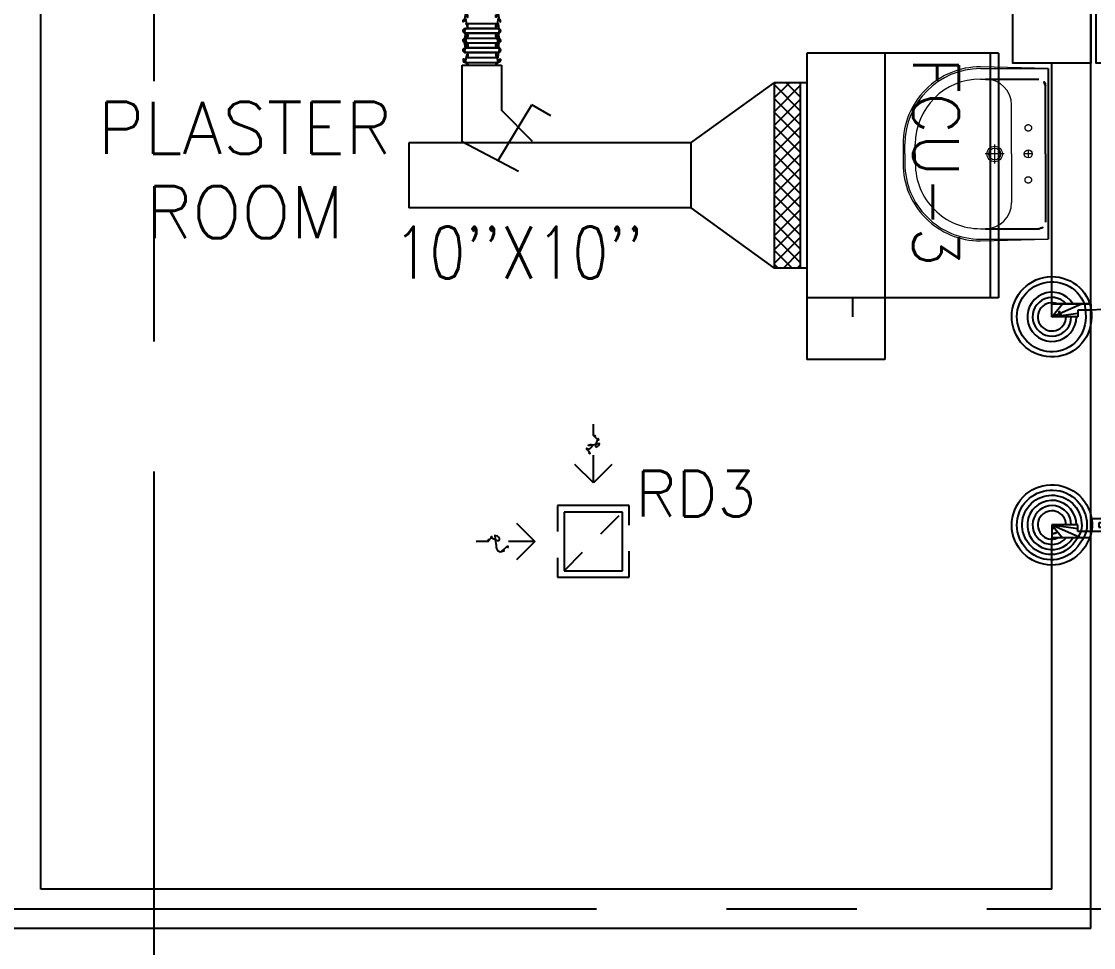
# Model space of a CAD drawing. Extents: x 417866230.2 to 417866327.8, y 43498045.5 to 43498135.4.
# Drawn here: x 417866270.087 to 417866274.207, y 43498103.773 to 43498107.332 of the extents above; entities that cross this region are included whole.
import ezdxf
from ezdxf.enums import TextEntityAlignment as Align

# ---------------------------------------------------------------- set-up
doc = ezdxf.new("R2010")
doc.units = 0
doc.header["$MEASUREMENT"] = 0
for name, pattern in [('CENTERX2', [4, 2.5, -0.5, 0.5, -0.5]), ('DASHED', [0.75, 0.5, -0.25]), ('HIDDEN', [0.375, 0.25, -0.125])]:
    doc.linetypes.add(name, pattern=pattern)
doc.layers.get('0').update_dxf_attribs({"linetype": 'CONTINUOUS'})
for name, color, linetype in [('AXES', 11, 'CENTERX2'), ('COL', 9, 'CONTINUOUS'), ('DOOR', 9, 'CONTINUOUS'), ('DUCT', 6, 'CONTINUOUS'), ('FCU', 6, 'CONTINUOUS'), ('FIX', 9, 'CONTINUOUS'), ('HAT', 12, 'CONTINUOUS'), ('M-AC-FLEX', 3, 'CONTINUOUS'), ('M-EGU.', 2, 'CONTINUOUS'), ('RM-NAME', 9, 'CONTINUOUS'), ('SCD', 2, 'CONTINUOUS'), ('WALL', 4, 'CONTINUOUS')]:
    doc.layers.add(name, color=color, linetype=linetype)
doc.styles.add('ROMANS', font='ROMANS.shx', dxfattribs={"width": 0.6})

# ---------------------------------------------------------------- blocks, each defined once
blk = doc.blocks.new('LAV-003')
at = {"layer": 'FIX', "linetype": 'ByBlock'}
blk.add_line((-327.5, -25), (327.5, -25), dxfattribs=at)
at = {"layer": 'FIX', "linetype": 'Continuous', "lineweight": 20}
for p, q in [((-327.5, -285), (-327.5, -25)), ((327.5, -285), (327.5, -25)), ((0, -165), (-187.5, -165)), ((0, -165), (187.5, -165)), ((-287.5, -285), (-287.5, -265)), ((287.5, -285), (287.5, -265)), ((0, -535), (-37.5, -535)), ((0, -535), (37.5, -535)), ((0, -575), (-37.5, -575)), ((0, -575), (37.5, -575))]:
    blk.add_line(p, q, dxfattribs=at)
at = {"layer": 'FIX', "linetype": 'ByBlock', "ltscale": 0.3}
for p, q in [((0, -35), (-262.5, -35)), ((0, -35), (262.5, -35)), ((-287.5, -265), (-287.5, -60)), ((287.5, -265), (287.5, -60))]:
    blk.add_line(p, q, dxfattribs=at)
at = {"layer": 'FIX', "lineweight": 20}
for p, q in [((-15.6, -100.9), (15.5, -100.9)), ((0, -85.4), (0, -116.5))]:
    blk.add_line(p, q, dxfattribs=at)
at = {"layer": 'FIX', "linetype": 'DASHED', "lineweight": 20, "ltscale": 0.04}
for p, q in [((0, -193.9), (0, -266.1)), ((-35.7, -230.5), (36.6, -230.5))]:
    blk.add_line(p, q, dxfattribs=at)
at = {"layer": 'FIX', "linetype": 'Continuous', "lineweight": 20}
blk.add_lwpolyline([(294.8, -25), (0, -25), (-327.5, -25), (-334.5, -285, 0.414214), (-37.5, -582), (0, -582), (37.5, -582, 0.414214), (334.5, -285), (327.5, -25), (0, -25)], format="xyb", dxfattribs=at)
at = {"layer": 'FIX', "linetype": 'HIDDEN', "lineweight": 20, "ltscale": 0.05}
for centre in [(-100, -100.9), (100, -100.9)]:
    blk.add_circle(centre, 12.4, dxfattribs=at)
at = {"layer": 'FIX', "lineweight": 20}
for centre, radius in [((0, -100.9), 15.5), ((0.5, -230), 29.5), ((0.5, -230), 22.5)]:
    blk.add_circle(centre, radius, dxfattribs=at)
at = {"layer": 'FIX', "linetype": 'ByBlock', "ltscale": 0.3}
for centre, start, end in [((-262.5, -60), 90, 180), ((262.5, -60), 0, 90)]:
    blk.add_arc(centre, 25, start, end, dxfattribs=at)
at = {"layer": 'FIX', "linetype": 'Continuous', "lineweight": 20}
for centre, radius, start, end in [((-187.5, -265), 100, 90, 180), ((187.5, -265), 100, 0, 90), ((-37.5, -285), 290, 180, 270), ((-37.5, -285), 250, 180, 270), ((37.5, -285), 290, 270, 0), ((37.5, -285), 250, 270, 0)]:
    blk.add_arc(centre, radius, start, end, dxfattribs=at)
blk = doc.blocks.new('RM1')
at = {"layer": 'RM-NAME', "style": 'ROMANS'}
for tag, p in [('ROOMNAME1', (0, 323.8)), ('ROOMNAME2', (0, 0))]:
    blk.add_attdef(tag, text='', height=200, dxfattribs=at).set_placement(p, align=Align.MIDDLE)
blk = doc.blocks.new('C11')
at = {"layer": 'HAT'}
h = blk.add_hatch(dxfattribs=at)
h.set_pattern_fill('ANSI31', color=256, scale=300, style=0)
h.set_pattern_definition([(45, (-383765.23, -62181), (-26.5165043, 26.5165043), [])])
h.paths.add_polyline_path([(-20, 350), (-20, 700), (-320, 700), (-320, 350)])
h.paths.add_polyline_path([(-320, 0), (-20, 0), (-20, 350), (-320, 350)])
h = blk.add_hatch(dxfattribs=at)
h.set_pattern_fill('ANSI31', color=256, scale=300, style=0)
h.set_pattern_definition([(45, (-383445.23, -62181), (-26.5165043, 26.5165043), [])])
h.paths.add_polyline_path([(300, 350), (300, 700), (0, 700), (0, 350)])
h.paths.add_polyline_path([(0, 0), (300, 0), (300, 350), (0, 350)])
at = {"layer": 'COL'}
for points in [[(-20, 700), (-20, 0), (-320, 0), (-320, 700)], [(300, 700), (300, 0), (0, 0), (0, 700)]]:
    blk.add_lwpolyline(points, close=True, dxfattribs=at)
blk = doc.blocks.new('DOOR90')
at = {"layer": 'DOOR', "color": 7, "linetype": 'ByBlock'}
for p, q in [((-150, 0), (0, 0)), ((-150, 0), (-150, -25)), ((0, -50), (-113.7, 0)), ((0, -50), (-40.1, 0)), ((0, -50), (0, 0)), ((-1000, -25), (-1050, -25)), ((-1050, -75), (-1050, -25)), ((-1050, -25), (-1050, -75)), ((-1000, -25), (-1000, -42)), ((-877.6, -17.8), (-967.6, -17.8)), ((-967.6, -25), (-967.6, -17.8)), ((-955, -8.8), (-890.2, -8.8)), ((-955, -17.8), (-955, -8.8)), ((-955, -17.8), (-890.2, -17.8)), ((-890.2, -17.8), (-890.2, -8.8)), ((-877.6, -25), (-877.6, -17.8)), ((-200, -25), (-150, -25)), ((-200, -42), (-200, -25)), ((-150, -25), (-100, -25)), ((-150, -75), (-150, -25)), ((-100, -25), (-100, -50)), ((0, -50), (-100, -36.6)), ((-1000, -75), (-1050, -75)), ((-1000, -42), (-1020, -42)), ((-1020, -42), (-1020, -58)), ((-1000, -58), (-1020, -58)), ((-1000, -58), (-1000, -75)), ((-967.6, -75), (-967.6, -82.2)), ((-877.6, -82.2), (-967.6, -82.2)), ((-955, -82.2), (-890.2, -82.2)), ((-955, -82.2), (-955, -91.2)), ((-890.2, -82.2), (-890.2, -91.2)), ((-877.6, -75), (-877.6, -82.2)), ((-180, -42), (-200, -42)), ((-200, -58), (-180, -58)), ((-200, -75), (-200, -58)), ((-150, -75), (-200, -75)), ((-180, -58), (-180, -42)), ((-100, -50), (0, -50)), ((-955, -91.2), (-890.2, -91.2)), ((0, -850), (-113.7, -900)), ((-100, -875), (-100, -850)), ((0, -850), (-100, -863.4)), ((-100, -850), (0, -850)), ((0, -850), (-40.1, -900)), ((0, -850), (0, -900)), ((-150, -875), (-100, -875)), ((-150, -900), (-150, -875)), ((-150, -900), (0, -900)), ((0, -900), (-150, -900))]:
    blk.add_line(p, q, dxfattribs=at)
at = {"layer": 'DOOR', "linetype": 'ByBlock'}
for p, q in [((-200, -25), (-1000, -25)), ((-200, -42), (-1000, -42)), ((-200, -58), (-1000, -58)), ((-1000, -75), (-200, -75))]:
    blk.add_line(p, q, dxfattribs=at)
at = {"layer": 'DOOR', "color": 7, "linetype": 'ByBlock'}
for centre in [(-922.6, 23.5), (-922.6, -123.5)]:
    blk.add_circle(centre, 32.4, dxfattribs=at)
for centre, radius, start, end in [((0, -50), 154.4, 161.1053, 166.2858), ((0, -50), 94.4, 148.0182, 180), ((0, -50), 134.4, 158.1598, 169.28), ((0, -50), 114.4, 154.0838, 167.3774), ((0, -50), 74.4, 137.7764, 180), ((0, -50), 54.4, 113.2074, 180), ((0, -50), 34.4, 90, 180), ((0, -50), 14.4, 90, 180), ((0, -850), 94.4, 180, 211.9818), ((0, -850), 74.4, 180, 222.2236), ((0, -850), 54.4, 180, 246.7926), ((0, -850), 34.4, 180, 270), ((0, -850), 14.4, 180, 270), ((0, -850), 154.4, 193.7142, 198.8947), ((0, -850), 134.4, 190.72, 201.8402)]:
    blk.add_arc(centre, radius, start, end, dxfattribs=at)
at = {"layer": 'DOOR', "linetype": 'HIDDEN', "ltscale": 0.5}
blk.add_arc((-222.2, -50), 828.2, 178.2701, 275.003, dxfattribs=at)
blk = doc.blocks.new('9RCD')
at = {"color": 2}
blk.add_line((0, 407), (0, 450), dxfattribs=at)
at = {"layer": 'M-EGU.'}
for p, q in [((0, 225), (0, 331.9)), ((0, 225), (-70.7, 295.7)), ((70.7, 295.7), (0, 225)), ((112.5, 112.5), (-112.5, 112.5)), ((-112.5, 112.5), (-112.5, -112.5)), ((112.5, -112.5), (112.5, 112.5)), ((-295.7, 70.7), (-225, 0)), ((-225, 0), (-326.1, 0)), ((-225, 0), (-295.7, -70.7)), ((-112.5, -112.5), (112.5, -112.5))]:
    blk.add_line(p, q, dxfattribs=at)
at = {"layer": 'M-EGU.', "linetype": 'HIDDEN'}
for p, q in [((137.5, 137.5), (-137.5, 137.5)), ((-137.5, 137.5), (-137.5, -137.5)), ((137.5, -137.5), (137.5, 137.5)), ((-112.5, -112.5), (112.5, 112.5)), ((-137.5, -137.5), (137.5, -137.5))]:
    blk.add_line(p, q, dxfattribs=at)
at = {"layer": 'M-EGU.', "color": 2}
blk.add_line((-405.7, 0), (-450, 0), dxfattribs=at)
blk.add_lwpolyline([(0, 407, -0.187862), (18.4, 395.6, -0.202645), (23.4, 376.1, -0.616915), (-1.7, 368, 0.668708), (-25.3, 358.4, 0.194285), (-18.2, 340.4, 0.186051), (0, 331.9)], format="xyb", dxfattribs=at)
at = {"layer": 'M-EGU.'}
blk.add_lwpolyline([(-405.7, 0, -0.1324), (-394.5, 16.1, -0.15664), (-379.1, 22.4, -0.736612), (-366.5, -9, 0.774232), (-352.6, -39.4, 0.203349), (-331.5, -25.7, 0.193808), (-326.1, 0)], format="xyb", dxfattribs=at)
blk = doc.blocks.new('*X118')
at = {"color": 0}
for p, q in [((23911.7, -1650.2), (23966, -1595.9)), ((23911.7, -1597.2), (23912.9, -1595.9)), ((23919, -1695.9), (24019, -1595.9)), ((24022.8, -1695.9), (23922.8, -1595.9)), ((23972, -1695.9), (24072, -1595.9)), ((24075.9, -1695.9), (23975.9, -1595.9)), ((24025.1, -1695.9), (24125.1, -1595.9)), ((24128.9, -1695.9), (24028.9, -1595.9)), ((24078.1, -1695.9), (24178.1, -1595.9)), ((24181.9, -1695.9), (24081.9, -1595.9)), ((24131.1, -1695.9), (24231.1, -1595.9)), ((24235, -1695.9), (24135, -1595.9)), ((24184.2, -1695.9), (24284.2, -1595.9)), ((24288, -1695.9), (24188, -1595.9)), ((24237.2, -1695.9), (24337.2, -1595.9)), ((24341, -1695.9), (24241, -1595.9)), ((24290.2, -1695.9), (24390.2, -1595.9)), ((24394.1, -1695.9), (24294.1, -1595.9)), ((24343.3, -1695.9), (24443.3, -1595.9)), ((24447.1, -1695.9), (24347.1, -1595.9)), ((24396.3, -1695.9), (24496.3, -1595.9)), ((24500.1, -1695.9), (24400.1, -1595.9)), ((24449.3, -1695.9), (24549.3, -1595.9)), ((24553.2, -1695.9), (24453.2, -1595.9)), ((24502.4, -1695.9), (24602.4, -1595.9)), ((24606.2, -1695.9), (24506.2, -1595.9)), ((24623.7, -1660.4), (24559.2, -1595.9)), ((24623.7, -1607.4), (24612.3, -1595.9)), ((23969.8, -1695.9), (23911.7, -1637.8)), ((24555.4, -1695.9), (24623.7, -1627.6)), ((24608.4, -1695.9), (24623.7, -1680.7)), ((23916.8, -1695.9), (23911.7, -1690.9))]:
    blk.add_line(p, q, dxfattribs=at)

msp = doc.modelspace()

# ---------------------------------------------------------------- linework, layer by layer
at = {"layer": 'AXES'}
for p, q in [((417866274.1969, 43498056.2378), (417866274.1969, 43498134.3745)), ((417866270.5969, 43498063.1021), (417866270.5969, 43498121.9221)), ((417866241.7969, 43498103.9221), (417866300.0369, 43498103.9221))]:
    msp.add_line(p, q, dxfattribs=at)
at = {"layer": 'DUCT'}
for p, q in [((417866271.7811, 43498106.871), (417866271.7811, 43498107.164)), ((417866271.7811, 43498107.164), (417866271.9311, 43498107.164)), ((417866271.9311, 43498107.164), (417866271.9311, 43498106.991)), ((417866272.659, 43498106.8655), (417866272.9799, 43498107.0965)), ((417866271.9195, 43498106.7979), (417866272.0488, 43498107.0115)), ((417866272.0511, 43498106.871), (417866271.9311, 43498106.991)), ((417866272.1209, 43498106.9699), (417866272.0488, 43498107.0115)), ((417866272.659, 43498106.8655), (417866271.5753, 43498106.8655)), ((417866271.5753, 43498106.8655), (417866271.5753, 43498106.6155)), ((417866271.7811, 43498106.871), (417866271.9971, 43498106.7569)), ((417866272.659, 43498106.8655), (417866272.659, 43498106.6155)), ((417866272.659, 43498106.6155), (417866271.5753, 43498106.6155)), ((417866272.659, 43498106.6155), (417866272.9799, 43498106.3845))]:
    msp.add_line(p, q, dxfattribs=at)
at = {"layer": 'FCU', "color": 6}
for p, q in [((417866273.1049, 43498107.2105), (417866273.1049, 43498106.2705)), ((417866273.8419, 43498107.2105), (417866273.1049, 43498107.2105)), ((417866273.4049, 43498107.2105), (417866273.4049, 43498106.2705)), ((417866273.8419, 43498107.2105), (417866273.8419, 43498106.2705)), ((417866273.8419, 43498106.2705), (417866273.1049, 43498106.2705))]:
    msp.add_line(p, q, dxfattribs=at)
at = {"layer": 'FCU', "color": 3}
for p, q in [((417866273.8099, 43498107.2105), (417866273.8099, 43498106.2705)), ((417866272.9799, 43498107.0965), (417866272.9799, 43498106.3845)), ((417866273.1049, 43498107.0965), (417866272.9799, 43498107.0965)), ((417866273.0799, 43498107.0965), (417866273.0799, 43498106.3845)), ((417866273.1049, 43498106.3845), (417866272.9799, 43498106.3845)), ((417866273.1049, 43498106.2705), (417866273.1049, 43498106.0325)), ((417866273.2799, 43498106.2705), (417866273.2799, 43498106.1971)), ((417866273.4049, 43498106.2705), (417866273.4049, 43498106.0325)), ((417866273.4049, 43498106.0325), (417866273.1049, 43498106.0325))]:
    msp.add_line(p, q, dxfattribs=at)
at = {"layer": 'M-AC-FLEX', "color": 11}
for p, q in [((417866271.7933, 43498107.3241), (417866271.9189, 43498107.3241)), ((417866271.7933, 43498107.3054), (417866271.9189, 43498107.3054)), ((417866271.9191, 43498107.3054), (417866271.7935, 43498107.3054)), ((417866271.7933, 43498107.2869), (417866271.9189, 43498107.2869)), ((417866271.7933, 43498107.2682), (417866271.9189, 43498107.2682)), ((417866271.7933, 43498107.2682), (417866271.9189, 43498107.2682)), ((417866271.7933, 43498107.2682), (417866271.9189, 43498107.2682)), ((417866271.7933, 43498107.2682), (417866271.9189, 43498107.2682)), ((417866271.7933, 43498107.2682), (417866271.9189, 43498107.2682)), ((417866271.9191, 43498107.2869), (417866271.7935, 43498107.2869)), ((417866271.7933, 43498107.2494), (417866271.9189, 43498107.2494)), ((417866271.7933, 43498107.2494), (417866271.9189, 43498107.2494)), ((417866271.7933, 43498107.2494), (417866271.9189, 43498107.2494)), ((417866271.7933, 43498107.2494), (417866271.9189, 43498107.2494)), ((417866271.7933, 43498107.2494), (417866271.9189, 43498107.2494)), ((417866271.7933, 43498107.2306), (417866271.9189, 43498107.2306)), ((417866271.9191, 43498107.2306), (417866271.7935, 43498107.2306)), ((417866271.7933, 43498107.2122), (417866271.9189, 43498107.2122)), ((417866271.7933, 43498107.1934), (417866271.9189, 43498107.1934)), ((417866271.9191, 43498107.2122), (417866271.7935, 43498107.2122)), ((417866271.7933, 43498107.1746), (417866271.9189, 43498107.1746)), ((417866271.7933, 43498107.1746), (417866271.9189, 43498107.1746)), ((417866271.7933, 43498107.1746), (417866271.9189, 43498107.1746)), ((417866271.7933, 43498107.1746), (417866271.9189, 43498107.1746))]:
    msp.add_line(p, q, dxfattribs=at)
at = {"layer": 'M-AC-FLEX'}
for points in [[(417866271.7933, 43498107.3617, -1), (417866271.7933, 43498107.3429, 1), (417866271.7933, 43498107.3241, -1), (417866271.7933, 43498107.3054, 0.008922), (417866271.793, 43498107.3054, 0.008922)], [(417866271.9189, 43498107.3617, 1), (417866271.9189, 43498107.3429, -1), (417866271.9189, 43498107.3241, 1), (417866271.9189, 43498107.3054, -1.018005), (417866271.9189, 43498107.2869)], [(417866271.7935, 43498107.2869, -0.999838), (417866271.7932, 43498107.3054)], [(417866271.7935, 43498107.3054, 0.999838), (417866271.7932, 43498107.2869)], [(417866271.7932, 43498107.3054, -0.004461), (417866271.7933, 43498107.3054)], [(417866271.9189, 43498107.2306, -1), (417866271.9189, 43498107.2494, 1), (417866271.9189, 43498107.2682, -1), (417866271.9189, 43498107.2869, 1.018005), (417866271.9189, 43498107.3054)], [(417866271.9191, 43498107.3054, 0.000796), (417866271.9191, 43498107.3054)], [(417866271.7933, 43498107.2869, -1), (417866271.7933, 43498107.2682, 1), (417866271.7933, 43498107.2494, -1), (417866271.7933, 43498107.2306, 0.008922), (417866271.793, 43498107.2306, 0.008922)], [(417866271.7933, 43498107.2306, 1), (417866271.7933, 43498107.2494, -1), (417866271.7933, 43498107.2682, 1), (417866271.7933, 43498107.2869, -0.008922), (417866271.793, 43498107.2869, -0.008922)], [(417866271.7933, 43498107.2682, 1), (417866271.7933, 43498107.2869, -0.204245), (417866271.7866, 43498107.2898, -0.204245)], [(417866271.7933, 43498107.2682, 1), (417866271.7933, 43498107.2869, -0.204245), (417866271.7866, 43498107.2898, -0.204245)], [(417866271.7933, 43498107.2869, -1), (417866271.7933, 43498107.2682, 0.204245), (417866271.7866, 43498107.2653, 0.204245)], [(417866271.7933, 43498107.2869, -1), (417866271.7933, 43498107.2682, 0.204245), (417866271.7866, 43498107.2653, 0.204245)], [(417866271.7866, 43498107.2653, -0.204245), (417866271.7933, 43498107.2682)], [(417866271.7866, 43498107.2653, -0.204245), (417866271.7933, 43498107.2682)], [(417866271.7932, 43498107.2869, 0.004461), (417866271.7933, 43498107.2869)], [(417866271.7933, 43498107.2682, 0.999369), (417866271.7933, 43498107.2869, 0.999369)], [(417866271.7933, 43498107.2869, -1), (417866271.7933, 43498107.2682)], [(417866271.7933, 43498107.2682, 1), (417866271.7933, 43498107.2869)], [(417866271.9189, 43498107.2682, -1), (417866271.9189, 43498107.2869, 0.204245), (417866271.9257, 43498107.2898, 0.204245)], [(417866271.9189, 43498107.2682, -1), (417866271.9189, 43498107.2869, 0.204245), (417866271.9257, 43498107.2898, 0.204245)], [(417866271.9189, 43498107.2869, 1), (417866271.9189, 43498107.2682, -0.204245), (417866271.9257, 43498107.2653, -0.204245)], [(417866271.9189, 43498107.2682, -1), (417866271.9189, 43498107.2869)], [(417866271.9189, 43498107.2869, 1), (417866271.9189, 43498107.2682)], [(417866271.9189, 43498107.2869, 1), (417866271.9189, 43498107.2682, -1), (417866271.9189, 43498107.2494, 1), (417866271.9189, 43498107.2306, -1.018005), (417866271.9189, 43498107.2122)], [(417866271.9189, 43498107.2869, 1), (417866271.9189, 43498107.2682, -0.204245), (417866271.9257, 43498107.2653, -0.204245)], [(417866271.9189, 43498107.2682, -1), (417866271.9189, 43498107.2869)], [(417866271.9257, 43498107.2653, 0.204245), (417866271.9189, 43498107.2682)], [(417866271.9257, 43498107.2653, 0.204245), (417866271.9189, 43498107.2682)], [(417866271.9191, 43498107.2869, -0.000796), (417866271.9191, 43498107.2869)], [(417866271.7935, 43498107.2306, 0.999838), (417866271.7932, 43498107.2122)], [(417866271.7935, 43498107.2122, -0.999838), (417866271.7932, 43498107.2306)], [(417866271.7933, 43498107.2306, 1), (417866271.7933, 43498107.2494, -0.204245), (417866271.7866, 43498107.2523, -0.204245)], [(417866271.7866, 43498107.2523, 0.204245), (417866271.7933, 43498107.2494)], [(417866271.7933, 43498107.2306, 1), (417866271.7933, 43498107.2494, -0.204245), (417866271.7866, 43498107.2523, -0.204245)], [(417866271.7866, 43498107.2523, 0.204245), (417866271.7933, 43498107.2494)], [(417866271.7933, 43498107.2494, -1), (417866271.7933, 43498107.2306, 0.204245), (417866271.7866, 43498107.2277, 0.204245)], [(417866271.7933, 43498107.2494, -1), (417866271.7933, 43498107.2306, 0.204245), (417866271.7866, 43498107.2277, 0.204245)], [(417866271.7932, 43498107.2306, -0.004461), (417866271.7933, 43498107.2306)], [(417866271.7933, 43498107.2494, -0.999369), (417866271.7933, 43498107.2306, -0.999369)], [(417866271.7933, 43498107.2306, 1), (417866271.7933, 43498107.2494)], [(417866271.7933, 43498107.2494, -1), (417866271.7933, 43498107.2306)], [(417866271.9189, 43498107.2306, -1), (417866271.9189, 43498107.2494, 0.204245), (417866271.9257, 43498107.2523, 0.204245)], [(417866271.9189, 43498107.2306, -1), (417866271.9189, 43498107.2494, 0.204245), (417866271.9257, 43498107.2523, 0.204245)], [(417866271.9189, 43498107.2494, 1), (417866271.9189, 43498107.2306)], [(417866271.9189, 43498107.2494, 1), (417866271.9189, 43498107.2306, -0.204245), (417866271.9257, 43498107.2277, -0.204245)], [(417866271.9189, 43498107.2306, -1), (417866271.9189, 43498107.2494)], [(417866271.9189, 43498107.2494, 1), (417866271.9189, 43498107.2306, -0.204245), (417866271.9257, 43498107.2277, -0.204245)], [(417866271.9189, 43498107.2494, 1), (417866271.9189, 43498107.2306)], [(417866271.9096, 43498107.164, -0.453972), (417866271.9189, 43498107.1746, 1), (417866271.9189, 43498107.1934, -1), (417866271.9189, 43498107.2122, 1.018005), (417866271.9189, 43498107.2306)], [(417866271.9257, 43498107.2523, -0.204245), (417866271.9189, 43498107.2494)], [(417866271.9257, 43498107.2523, -0.204245), (417866271.9189, 43498107.2494)], [(417866271.9191, 43498107.2306, 0.000796), (417866271.9191, 43498107.2306)], [(417866271.8026, 43498107.164, 0.453972), (417866271.7933, 43498107.1746, -1), (417866271.7933, 43498107.1934, 1), (417866271.7933, 43498107.2122, -0.008922), (417866271.793, 43498107.2122)], [(417866271.7932, 43498107.2122, 0.004461), (417866271.7933, 43498107.2122)], [(417866271.9191, 43498107.2122, -0.000796), (417866271.9191, 43498107.2122)], [(417866271.8026, 43498107.164, 0.453972), (417866271.7933, 43498107.1746, -0.204245), (417866271.7866, 43498107.1775)], [(417866271.7866, 43498107.1775, 0.204245), (417866271.7933, 43498107.1746)], [(417866271.8026, 43498107.164, 0.453972), (417866271.7933, 43498107.1746, -0.204245), (417866271.7866, 43498107.1775)], [(417866271.7866, 43498107.1775, 0.204245), (417866271.7933, 43498107.1746)], [(417866271.7933, 43498107.1746, -0.453972), (417866271.8026, 43498107.164, -0.453972)], [(417866271.7933, 43498107.1746, -0.453972), (417866271.8026, 43498107.164, -0.453972)], [(417866271.9096, 43498107.164, -0.453972), (417866271.9189, 43498107.1746, 0.204245), (417866271.9257, 43498107.1775)], [(417866271.9189, 43498107.1746, 0.453972), (417866271.9096, 43498107.164, 0.453972)], [(417866271.9257, 43498107.1775, -0.204245), (417866271.9189, 43498107.1746)], [(417866271.9257, 43498107.1775, -0.204245), (417866271.9189, 43498107.1746)]]:
    msp.add_lwpolyline(points, format="xyb", dxfattribs=at)
at = {"layer": 'WALL'}
for p, q in [((417866270.1619, 43498103.9971), (417866270.1619, 43498109.8471)), ((417866274.1969, 43498103.8471), (417866274.1969, 43498107.2721)), ((417866274.0469, 43498106.2471), (417866274.0469, 43498107.1721)), ((417866274.1969, 43498106.2471), (417866274.0469, 43498106.2471)), ((417866274.1969, 43498106.2471), (417866274.0469, 43498106.2471)), ((417866274.0469, 43498103.9971), (417866274.0469, 43498105.3471)), ((417866274.1969, 43498105.3471), (417866274.0469, 43498105.3471)), ((417866274.1969, 43498105.3471), (417866274.0469, 43498105.3471)), ((417866274.0469, 43498103.9971), (417866270.1619, 43498103.9971)), ((417866274.1969, 43498103.8471), (417866263.4719, 43498103.8471))]:
    msp.add_line(p, q, dxfattribs=at)

# ---------------------------------------------------------------- block references
at = {"layer": 'DOOR', "xscale": 0.001000000047497451, "yscale": 0.0009999999892897904, "zscale": 0.001, "rotation": 180}
msp.add_blockref('DOOR90', (417866274.0469, 43498105.3471), dxfattribs=at)
at = {"layer": 'FCU', "color": 11, "xscale": 0.001000002026557922, "yscale": 0.0009999871253967285, "zscale": 0.001, "rotation": 270}
msp.add_blockref('*X118', (417866274.6758, 43498131.0082), dxfattribs=at)
at = {"layer": 'HAT', "xscale": 0.001000000047497451, "yscale": 0.0009999999892897904, "zscale": 0.001}
msp.add_blockref('C11', (417866274.2169, 43498107.1721), dxfattribs=at)
at = {"layer": 'HAT'}
ref = msp.add_blockref('RM1', (417866270.9449, 43498106.5991), dxfattribs=dict(at, xscale=0.001000000047497451, yscale=0.0009999999892897904, zscale=0.001))
ref.add_attrib('ROOMNAME2', 'ROOM', dxfattribs={"layer": 'RM-NAME', "height": 0.2, "style": 'ROMANS'}).set_placement((417866270.9449, 43498106.5991), align=Align.MIDDLE)
ref.add_attrib('ROOMNAME1', 'PLASTER', dxfattribs={"layer": 'RM-NAME', "height": 0.2, "style": 'ROMANS'}).set_placement((417866270.9449, 43498106.9229), align=Align.MIDDLE)
at = {"layer": 'M-EGU.', "xscale": 0.001, "yscale": 0.001, "zscale": 0.001}
msp.add_blockref('9RCD', (417866272.2848, 43498105.334), dxfattribs=at)
at = {"layer": 'WALL', "xscale": 0.0009999999892897904, "yscale": 0.0009999999892897904, "zscale": 0.001, "rotation": 270}
msp.add_blockref('LAV-003', (417866274.0569, 43498106.8232), dxfattribs=at)

# ---------------------------------------------------------------- texts
at = {"layer": 'SCD', "style": 'ROMANS'}
msp.add_text('FCU-3', height=0.175, rotation=270, dxfattribs=at).set_placement((417866273.5138, 43498107.1935))
at = {"layer": 'SCD', "style": 'ROMANS', "width": 0.8}
msp.add_text("10''X10''", height=0.2, dxfattribs=at).set_placement((417866271.5183, 43498106.3441))
at = {"layer": 'SCD', "style": 'ROMANS'}
msp.add_text('RD3', height=0.175, dxfattribs=at).set_placement((417866272.4462, 43498105.43))

doc.saveas('drawing.dxf')
